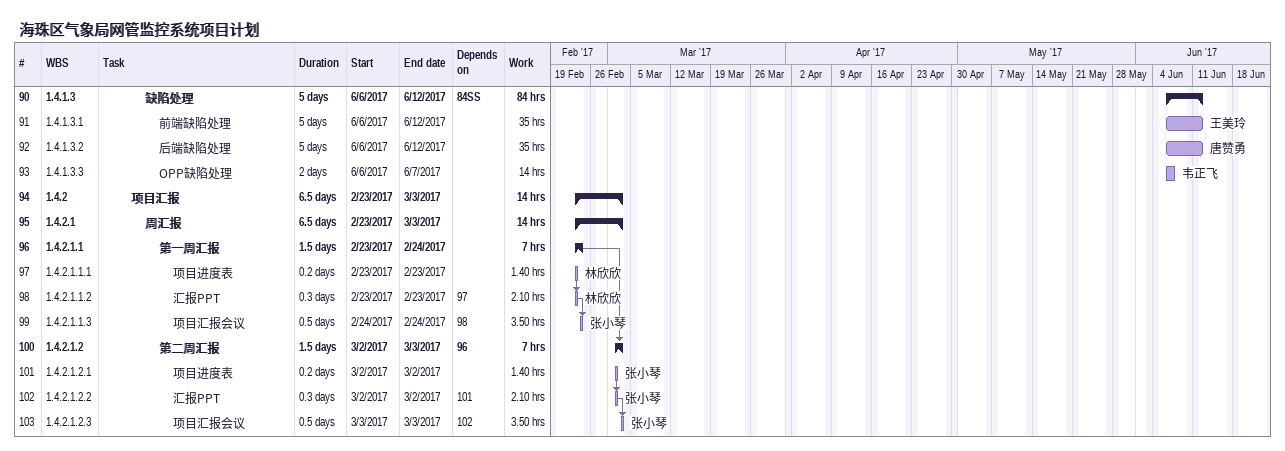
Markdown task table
海珠区气象局网管监控系统项目计划

| ID | WBS | Task | Duration | Start | Finish | Predecessors | Resources | Work (h) |
|---|---|---|---|---|---|---|---|---|
| 90 | 1.4.1.3 | **缺陷处理** | 5d | 2017-06-06 | 2017-06-12 | 84SS |  | 84 |
| 91 | 1.4.1.3.1 | 前端缺陷处理 | 5d | 2017-06-06 | 2017-06-12 |  | 王美玲 | 35 |
| 92 | 1.4.1.3.2 | 后端缺陷处理 | 5d | 2017-06-06 | 2017-06-12 |  | 唐赞勇 | 35 |
| 93 | 1.4.1.3.3 | OPP缺陷处理 | 2d | 2017-06-06 | 2017-06-07 |  | 韦正飞 | 14 |
| 94 | 1.4.2 | **项目汇报** | 6.5d | 2017-02-23 | 2017-03-03 |  |  | 14 |
| 95 | 1.4.2.1 | **周汇报** | 6.5d | 2017-02-23 | 2017-03-03 |  |  | 14 |
| 96 | 1.4.2.1.1 | **第一周汇报** | 1.5d | 2017-02-23 | 2017-02-24 |  |  | 7 |
| 97 | 1.4.2.1.1.1 | 项目进度表 | 0.2d | 2017-02-23 | 2017-02-23 |  | 林欣欣 | 1.40 |
| 98 | 1.4.2.1.1.2 | 汇报PPT | 0.3d | 2017-02-23 | 2017-02-23 | 97 | 林欣欣 | 2.10 |
| 99 | 1.4.2.1.1.3 | 项目汇报会议 | 0.5d | 2017-02-24 | 2017-02-24 | 98 | 张小琴 | 3.50 |
| 100 | 1.4.2.1.2 | **第二周汇报** | 1.5d | 2017-03-02 | 2017-03-03 | 96 |  | 7 |
| 101 | 1.4.2.1.2.1 | 项目进度表 | 0.2d | 2017-03-02 | 2017-03-02 |  | 张小琴 | 1.40 |
| 102 | 1.4.2.1.2.2 | 汇报PPT | 0.3d | 2017-03-02 | 2017-03-02 | 101 | 张小琴 | 2.10 |
| 103 | 1.4.2.1.2.3 | 项目汇报会议 | 0.5d | 2017-03-03 | 2017-03-03 | 102 | 张小琴 | 3.50 |
